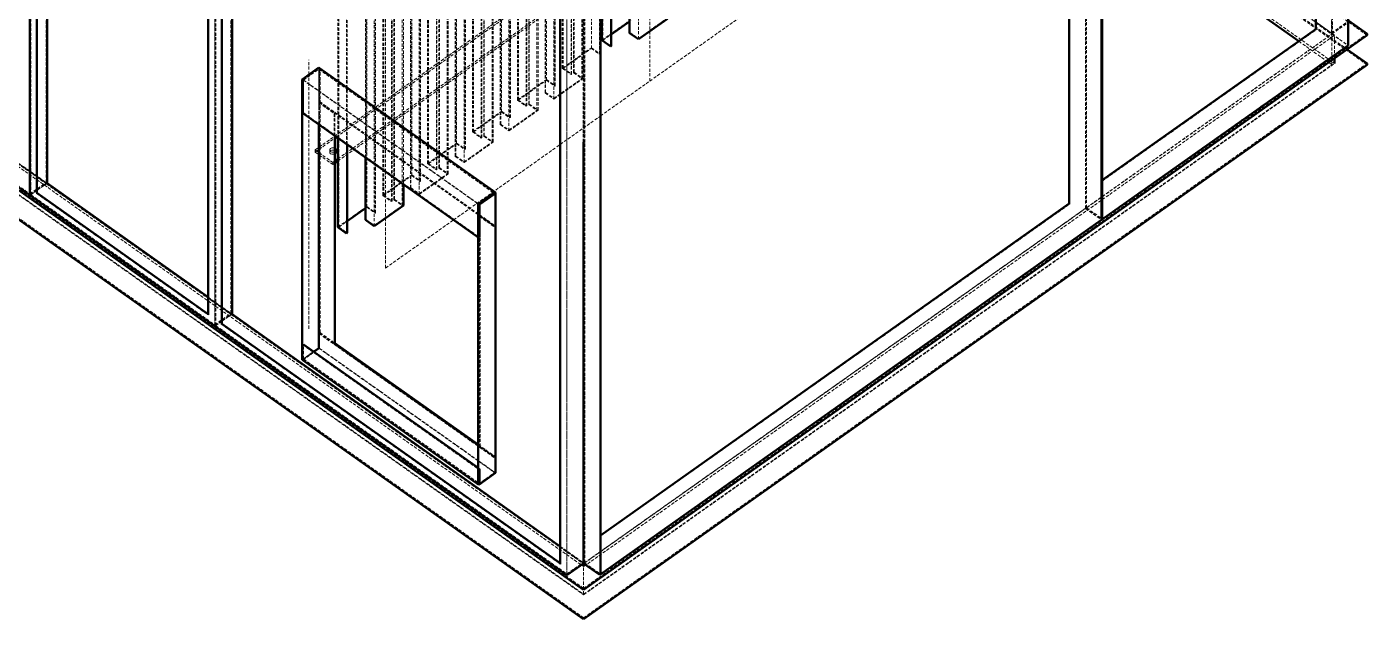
# Model space of a CAD drawing. Header units: millimetres. Extents: x 589 to 12190, y 300 to 8700.
# Drawn here: x 1816 to 3431, y 688 to 1402 of the extents above; entities that cross this region are included whole.
import ezdxf

# ---------------------------------------------------------------- set-up
doc = ezdxf.new("R2010")
doc.units = ezdxf.units.MM
doc.linetypes.add('Hidden', pattern=[15, 5, -3, 5, -2])
for name, color, linetype, lineweight in [('Default', 7, 'Continuous', 50), ('Edges', 7, 'Hidden', 15), ('HiddenEdges', 2, 'Hidden', 15), ('HiddenSilhouettes', 2, 'Hidden', 15), ('HiddenWires', 7, 'Hidden', 15), ('Silhouettes', 7, 'Continuous', 50), ('Wires', 7, 'Hidden', 15)]:
    doc.layers.add(name, color=color, linetype=linetype, lineweight=lineweight)

# ---------------------------------------------------------------- blocks, each defined once
blk = doc.blocks.new('Isometric')
at = {"layer": 'Edges'}
for points in [[(1863.7, -1528.8), (1863.7, 159.5)], [(1838.5, -1511), (1838.5, 141.7)], [(1813.3, -1503.6), (1813.3, 123.9)], [(-242.5, -1766.6), (-242.5, -97.8)], [(1467.7, -1808.8), (1467.7, -120.5)], [(1417.3, -1783.6), (1417.3, -156.1)], [(43.8, -1979.7), (43.8, -289.7)], [(54.4, -1976.6), (54.4, -307.8)], [(-1866.8, -630.7), (636.4, -2400.7)], [(-1840.6, -659.5), (636.4, -2411)], [(-1866.8, -678), (636.4, -2448)], [(609.5, -2379.7), (609.5, -689.7)], [(679.9, -1530.8), (679.9, -724.7)], [(724.4, -1519.3), (724.4, -713.2)], [(636.4, -1684.5), (636.4, -1378.2)], [(1469.4, -1746.8), (1813.3, -1503.6)], [(1812.5, -1503), (1813.3, -1503.6)], [(636.4, -2400.7), (1895, -1510.7)], [(1469.4, -1772), (1838.5, -1511)], [(1469.4, -1807.6), (1863.7, -1528.8)], [(636.4, -2448), (1895, -1558)], [(184.1, -1583.6), (185.3, -1584.4)], [(235.6, -2009), (235.6, -1673.7)], [(300.2, -1819.3), (300.2, -1719.4)], [(-241.7, -1761.9), (-225.4, -1750.4)], [(-242.5, -1766.6), (-241.7, -1766)], [(468.1, -1838.1), (468.1, -1784.4)], [(493.8, -1819.9), (493.8, -1767.3)], [(663.3, -2316.8), (1417.3, -1783.6)], [(1416.5, -1783), (1417.3, -1783.6)], [(663.3, -2342), (1442.5, -1791)], [(1442.5, -1791), (1467.7, -1808.8)], [(493.8, -2191.6), (493.8, -1821.1)], [(663.3, -2377.6), (1467.7, -1808.8)], [(468.1, -2234.4), (468.1, -1837.6)], [(54.4, -1976.6), (55.3, -1976)], [(54.4, -1976.6), (598.9, -2361.6)], [(211, -1991.6), (467, -2172.6)], [(493.8, -2215.1), (493.8, -2191.6)], [(469.2, -2232.5), (493.8, -2215.1)], [(636.4, -2360.7), (636.4, -2297)], [(636.4, -2402.8), (636.4, -2400.7)], [(636.4, -2450.2), (636.4, -2448)]]:
    blk.add_lwpolyline(points, dxfattribs=at)
for points in [[(1442.5, -1791, 0), (1442.5, -138.3, 0)], [(662.4, -2379.1, 0), (662.4, -689.1, 0)], [(1838.5, -1511, 0), (1863.7, -1528.8, 0)], [(185.3, -1584.4, 0), (212.1, -1565.4, 0)], [(636.4, -2411, 0), (1842.7, -1558, 0)], [(185.3, -1584.4, 0), (468.1, -1784.4, 0)], [(185.3, -2034.4, 0), (185.3, -1584.4, 0)], [(255.6, -1830.8, 0), (255.6, -1687.9, 0)], [(468.1, -1784.4, 0), (495, -1765.4, 0)], [(-242.5, -1766.6, 0), (33.2, -1961.6, 0)], [(467, -1783.6, 0), (468.1, -1784.4, 0)], [(493.8, -1821.1, 0), (495, -1820.3, 0)], [(55.3, -1971.9, 0), (71.6, -1960.4, 0)], [(185.3, -2009.8, 0), (468.1, -2209.8, 0)], [(211, -2015.1, 0), (467, -2196.1, 0)], [(468.1, -2209.8, 0), (469.2, -2209, 0)], [(636.4, -2411, 0), (636.4, -2402.8, 0)]]:
    blk.add_polyline3d(points, dxfattribs=at)
blk.add_polyline3d([(1838.5, -1511, 0)], close=True, dxfattribs=at)
at = {"layer": 'HiddenEdges'}
for points in [[(-634.3, 238.7), (1842.7, -1512.8)], [(-608.1, 257.2), (1895, -1512.8)], [(-608.1, 209.8), (1895, -1560.2)], [(-227.1, -1749.2), (-227.1, -60.9)], [(-253.1, -1767.6), (-253.1, -79.3)], [(1468.5, -1746.2), (1468.5, -108.3)], [(69.9, -1959.2), (69.9, -270.9)], [(34.1, -1961), (34.1, -292.2)], [(43.8, -1977.6), (43.8, -289.3)], [(-1838.5, -660.2), (636.4, -2410.2)], [(635.5, -2359.2), (635.5, -670.9)], [(662.4, -2316.2), (662.4, -678.3)], [(599.8, -2361), (599.8, -692.2)], [(609.5, -2377.6), (609.5, -689.3)], [(711.1, -1508.7), (711.1, -702.6)], [(648.8, -1534), (648.8, -727.9)], [(662.1, -1543.4), (662.1, -737.3)], [(616.2, -1575.8), (616.2, -769.7)], [(621.2, -1572.3), (621.2, -766.2)], [(576.6, -1585), (576.6, -778.9)], [(589.9, -1594.4), (589.9, -788.3)], [(549.1, -1623.3), (549.1, -817.2)], [(575.4, -1604.7), (575.4, -798.6)], [(504.5, -1636), (504.5, -829.9)], [(517.8, -1645.4), (517.8, -839.3)], [(544.1, -1626.8), (544.1, -820.7)], [(516.5, -1666.3), (516.5, -860.2)], [(432.4, -1687), (432.4, -880.9)], [(472, -1677.8), (472, -871.7)], [(476.9, -1674.3), (476.9, -868.2)], [(431.1, -1706.7), (431.1, -900.6)], [(445.7, -1696.4), (445.7, -890.3)], [(399.9, -1728.8), (399.9, -922.7)], [(404.8, -1725.3), (404.8, -919.2)], [(444.4, -1717.3), (444.4, -911.2)], [(360.3, -1738), (360.3, -931.9)], [(373.6, -1747.4), (373.6, -941.3)], [(359, -1757.7), (359, -951.6)], [(372.3, -1768.3), (372.3, -962.2)], [(288.1, -1789), (288.1, -982.9)], [(327.7, -1779.8), (327.7, -973.7)], [(332.7, -1776.3), (332.7, -970.2)], [(286.9, -1808.7), (286.9, -1002.6)], [(301.4, -1798.4), (301.4, -992.3)], [(255.6, -1687.9), (255.6, -1024.7)], [(300.2, -1719.4), (300.2, -1013.2)], [(-1032.4, -1180.7), (-226.3, -1750.7)], [(-1031.5, -1180.9), (-225.4, -1750.9)], [(1838.5, -1511.5), (1838.5, -1378.2)], [(1812.5, -1491.4), (1837.6, -1509.2)], [(212.1, -1619.1), (212.1, -1565.4)], [(636.4, -2410.2), (1838.5, -1560.2)], [(186.4, -1584.7), (469.2, -1784.7)], [(211, -1619.9), (212.1, -1619.1)], [(235.6, -1638.5), (236.7, -1637.7)], [(235.6, -1673.7), (235.6, -1638.5)], [(233.3, -1720.4), (233.3, -1716.9)], [(1469.4, -1746.8), (1469.4, -1746.8)], [(495.8, -2190.2), (495.8, -1765.9)], [(1444.2, -1789.8), (1469.4, -1772)], [(470.4, -2173.4), (470.4, -1802.9)], [(636.4, -2360.7), (1442.5, -1790.7)], [(70.7, -1961.5), (70.7, -1837.6)], [(70.7, -1960.7), (636.4, -2360.7)], [(211, -1991.6), (212.1, -1990.8)], [(212.1, -1990.8), (213, -1990.2)], [(211, -2014.6), (212.1, -2015.4)], [(467, -2172.6), (473.8, -2177.4)], [(469.2, -2174.2), (470.4, -2173.4)], [(493.8, -2214.6), (495, -2215.4)], [(663.3, -2316.8), (663.3, -2316.8)], [(636.4, -2361.5), (636.4, -2360.7)], [(636.4, -2402.8), (636.4, -2365.8)]]:
    blk.add_lwpolyline(points, dxfattribs=at)
blk.add_lwpolyline([(1838.5, -1510.7)], close=True, dxfattribs=at)
for points in [[(588.7, -1615.3, 0), (588.7, -809.2, 0)], [(503.2, -1655.7, 0), (503.2, -849.6, 0)], [(1273.6, -1110.9, 0), (1839.3, -1510.9, 0)], [(1812.5, -1492.3, 0), (1838.5, -1510.7, 0)], [(1838.5, -1510.7, 0), (1864.5, -1529.1, 0)], [(186.4, -1584.7, 0), (211, -1567.3, 0)], [(211, -2014.6, 0), (211, -1564.6, 0)], [(213, -1565.9, 0), (495.8, -1765.9, 0)], [(186.4, -1637.3, 0), (186.4, -1584.7, 0)], [(211, -1621.1, 0), (235.6, -1638.5, 0)], [(212.1, -1619.1, 0), (495, -1819.1, 0)], [(185.3, -1638.1, 0), (186.4, -1637.3, 0)], [(186.4, -1637.3, 0), (469.2, -1837.3, 0)], [(-253.1, -1769.7, 0), (-226.3, -1750.7, 0)], [(-251.4, -1768.8, 0), (-241.7, -1761.9, 0)], [(-226.3, -1750.7, 0), (70.7, -1960.7, 0)], [(-225.4, -1750.9, 0), (71.6, -1960.9, 0)], [(493.8, -2214.6, 0), (493.8, -1764.6, 0)], [(495, -1766.5, 0), (495.8, -1765.9, 0)], [(469.2, -1803.7, 0), (493.8, -1821.1, 0)], [(45.5, -1978.8, 0), (55.3, -1971.9, 0)], [(70.7, -1961.5, 0), (71.6, -1960.9, 0)], [(71.6, -1960.9, 0), (637.2, -2360.9, 0)], [(212.1, -1990.8, 0), (212.1, -1990.8, 0)], [(184.1, -2033.6, 0), (211, -2014.6, 0)], [(186.4, -2032.5, 0), (186.4, -2009, 0)], [(212.1, -2015.4, 0), (495, -2215.4, 0)], [(470.4, -2173.4, 0), (495, -2190.8, 0)], [(467, -2196.1, 0), (493.8, -2215.1, 0)], [(467, -2233.6, 0), (493.8, -2214.6, 0)], [(638.1, -2359.8, 0), (663.3, -2342, 0)], [(636.4, -2410.2, 0), (636.4, -2360.7, 0)]]:
    blk.add_polyline3d(points, dxfattribs=at)
at = {"layer": 'HiddenSilhouettes'}
for points in [[(-608.1, 212), (1863, -1535.4)], [(-634.3, 193.5), (1842.7, -1558)], [(-251.4, -1768.8), (-251.4, -80.5)], [(-226.3, -1751.5), (-226.3, -153.1)], [(70.7, -1960.7), (70.7, -270.7)], [(45.5, -1978.8), (45.5, -290.5)], [(637.2, -2360.9), (637.2, -670.9)], [(638.1, -2359.8), (638.1, -671.5)], [(667.4, -1520.8), (667.4, -714.7)], [(662.9, -1542.8), (662.9, -736.7)], [(602.1, -1565.8), (602.1, -759.7)], [(603.8, -1565.8), (603.8, -759.7)], [(617.1, -1575.2), (617.1, -769.1)], [(620.3, -1572.9), (620.3, -766.8)], [(590.8, -1593.8), (590.8, -787.7)], [(633.6, -1582.3), (633.6, -776.2)], [(635.3, -1582.3), (635.3, -776.2)], [(530, -1616.8), (530, -810.7)], [(531.7, -1616.8), (531.7, -810.7)], [(548.2, -1623.9), (548.2, -817.8)], [(574.5, -1605.3), (574.5, -799.2)], [(518.7, -1644.8), (518.7, -838.7)], [(545, -1626.2), (545, -820.1)], [(561.5, -1633.3), (561.5, -827.2)], [(563.2, -1633.3), (563.2, -827.2)], [(502.4, -1656.3), (502.4, -850.2)], [(457.9, -1667.8), (457.9, -861.7)], [(459.5, -1667.8), (459.5, -861.7)], [(472.8, -1677.2), (472.8, -871.1)], [(476.1, -1674.9), (476.1, -868.8)], [(489.4, -1684.3), (489.4, -878.2)], [(491.1, -1684.3), (491.1, -878.2)], [(430.3, -1707.3), (430.3, -901.2)], [(446.5, -1695.8), (446.5, -889.7)], [(385.7, -1718.8), (385.7, -912.7)], [(387.4, -1718.8), (387.4, -912.7)], [(400.7, -1728.2), (400.7, -922.1)], [(404, -1725.9), (404, -919.8)], [(374.4, -1746.8), (374.4, -940.7)], [(417.3, -1735.3), (417.3, -929.2)], [(419, -1735.3), (419, -929.2)], [(313.6, -1769.8), (313.6, -963.7)], [(315.3, -1769.8), (315.3, -963.7)], [(358.1, -1758.3), (358.1, -952.2)], [(328.6, -1779.2), (328.6, -973.1)], [(331.8, -1776.9), (331.8, -970.8)], [(345.1, -1786.3), (345.1, -980.2)], [(286, -1709.4), (286, -1003.2)], [(302.3, -1797.8), (302.3, -991.7)], [(241.5, -1677.9), (241.5, -1014.7)], [(243.2, -1820.8), (243.2, -1014.7)], [(256.5, -1688.5), (256.5, -1024.1)], [(-1032.4, -1181.5), (-226.3, -1751.5)], [(-1057.5, -1198.8), (-253.1, -1767.6)], [(205.1, -1696.9), (629.3, -1396.9)], [(239.2, -1676.3), (629.3, -1400.4)], [(241.5, -1711.2), (657.6, -1416.9)], [(665.7, -1520.8), (712.4, -1487.8)], [(1837.6, -1509.2), (1863.7, -1490.8)], [(636.4, -2360.7), (1838.5, -1510.7)], [(636.4, -2365.8), (1842.7, -1512.8)], [(667.4, -1520.8), (680.7, -1530.2)], [(710.3, -1509.3), (711.1, -1508.7)], [(1842.7, -1549.8), (1842.7, -1512.8)], [(-226.3, -1750.7), (-226.3, -1531.3)], [(603.8, -1565.8), (648.8, -1534)], [(648.8, -1534), (662.1, -1543.4)], [(212.1, -1566.5), (213, -1565.9)], [(212.1, -1566.5), (495, -1766.5)], [(213, -1990.2), (213, -1565.9)], [(602.1, -1565.8), (616.2, -1575.8)], [(603.8, -1565.8), (617.1, -1575.2)], [(531.7, -1616.8), (576.6, -1585)], [(576.6, -1583.8), (590.8, -1593.8)], [(576.6, -1585), (589.9, -1594.4)], [(588.7, -1614.1), (633.6, -1582.3)], [(588.7, -1615.3), (635.3, -1582.3)], [(616.2, -1575.8), (617.1, -1575.2)], [(620.3, -1572.9), (621.2, -1572.3)], [(620.3, -1572.9), (633.6, -1582.3)], [(575.4, -1604.7), (588.7, -1614.1)], [(211, -1656.3), (211, -1621.1)], [(459.5, -1667.8), (504.5, -1636)], [(504.5, -1636), (517.8, -1645.4)], [(530, -1616.8), (544.1, -1626.8)], [(531.7, -1616.8), (545, -1626.2)], [(548.2, -1623.9), (561.5, -1633.3)], [(549.1, -1623.3), (563.2, -1633.3)], [(236.7, -1674.5), (236.7, -1637.7)], [(502.4, -1656.3), (503.2, -1655.7)], [(502.4, -1656.3), (516.5, -1666.3)], [(503.2, -1655.7), (516.5, -1665.1)], [(517.8, -1645.4), (518.7, -1644.8)], [(205.1, -1700.4), (236.7, -1678)], [(457.9, -1667.8), (472, -1677.8)], [(459.5, -1667.8), (472.8, -1677.2)], [(472, -1677.8), (472.8, -1677.2)], [(476.1, -1674.9), (476.9, -1674.3)], [(476.1, -1674.9), (489.4, -1684.3)], [(476.9, -1674.3), (491.1, -1684.3)], [(205.1, -1700.4), (205.1, -1696.9)], [(205.1, -1696.9), (233.3, -1716.9)], [(205.1, -1700.4), (233.3, -1720.4)], [(236.7, -1699.5), (234.6, -1700.3), (232.1, -1700.3), (229.8, -1699.4), (228.5, -1697.8), (228.5, -1696), (229.8, -1694.4), (232.1, -1693.5), (234.6, -1693.5), (236.7, -1694.3)], [(228.5, -1699.5), (229.8, -1697.9), (232.1, -1697), (234.6, -1697), (236.7, -1697.9)], [(228.5, -1701.4), (228.5, -1697.8)], [(237.5, -1698.7), (238.2, -1699.5)], [(385.7, -1718.8), (432.4, -1685.8)], [(432.4, -1685.8), (446.5, -1695.8)], [(432.4, -1687), (445.7, -1696.4)], [(444.4, -1716.1), (489.4, -1684.3)], [(444.4, -1717.3), (491.1, -1684.3)], [(228.5, -1701.4), (229.8, -1702.9), (232.1, -1703.9), (234.6, -1703.9), (236.7, -1703)], [(385.7, -1718.8), (399.9, -1728.8)], [(387.4, -1718.8), (400.7, -1728.2)], [(431.1, -1706.7), (444.4, -1716.1)], [(315.3, -1769.8), (360.3, -1738)], [(360.3, -1738), (373.6, -1747.4)], [(372.3, -1767.1), (417.3, -1735.3)], [(372.3, -1768.3), (419, -1735.3)], [(404, -1725.9), (404.8, -1725.3)], [(404, -1725.9), (417.3, -1735.3)], [(404.8, -1725.3), (419, -1735.3)], [(-253.1, -1767.6), (-227.1, -1749.2)], [(-226.3, -1751.5), (-225.4, -1750.9)], [(358.1, -1758.3), (359, -1757.7)], [(358.1, -1758.3), (372.3, -1768.3)], [(359, -1757.7), (372.3, -1767.1)], [(1468.5, -1746.2), (1469.4, -1746.8)], [(-253.1, -1767.6), (-253.1, -1767.6)], [(300.2, -1818.1), (345.1, -1786.3)], [(313.6, -1769.8), (327.7, -1779.8)], [(315.3, -1769.8), (328.6, -1779.2)], [(327.7, -1779.8), (328.6, -1779.2)], [(331.8, -1776.9), (332.7, -1776.3)], [(331.8, -1776.9), (345.1, -1786.3)], [(332.7, -1776.3), (346.8, -1786.3)], [(241.5, -1820.8), (288.1, -1787.8)], [(288.1, -1787.8), (302.3, -1797.8)], [(288.1, -1789), (301.4, -1798.4)], [(301.4, -1798.4), (302.3, -1797.8)], [(469.2, -2174.2), (469.2, -1803.7)], [(1442.5, -1790.7), (1467.7, -1808.5)], [(1444.2, -1789.8), (1469.4, -1807.6)], [(243.2, -1820.8), (256.5, -1830.2)], [(286.9, -1808.7), (300.2, -1818.1)], [(71.6, -1960.9), (71.6, -1837.6)], [(43.8, -1977.6), (69.9, -1959.2)], [(33.2, -1960.4), (34.1, -1961)], [(45.5, -1978.8), (609.5, -2377.6)], [(70.7, -1961.5), (636.4, -2361.5)], [(212.1, -1990.8), (236.7, -2008.2)], [(213, -1990.2), (236.7, -2007)], [(185.3, -2034.4), (212.1, -2015.4)], [(186.4, -2032.5), (203, -2020.7)], [(467, -2169.8), (495.8, -2190.2)], [(467, -2171), (495, -2190.8)], [(495, -2190.8), (495.8, -2190.2)], [(467, -2207.4), (469.2, -2209)], [(662.4, -2316.2), (663.3, -2316.8)], [(663.3, -2316.8), (663.3, -2316.8)], [(598.9, -2333.3), (635.5, -2359.2)], [(598.9, -2360.4), (599.8, -2361)], [(598.9, -2361.6), (599.8, -2361)], [(609.5, -2377.6), (635.5, -2359.2)], [(636.4, -2361.5), (637.2, -2360.9)]]:
    blk.add_lwpolyline(points, dxfattribs=at)
blk.add_lwpolyline([(609.5, -2377.6)], close=True, dxfattribs=at)
for points in [[(1837.6, -1509.2, 0), (1837.6, 179.1, 0)], [(1839.3, -1510.9, 0), (1839.3, 178.7, 0)], [(1444.2, -1789.8, 0), (1444.2, -101.5, 0)], [(-1840.6, -614.3, 0), (636.4, -2365.8, 0)], [(-1838.5, -610.7, 0), (636.4, -2360.7, 0)], [(346.8, -1752.4, 0), (346.8, -980.2, 0)], [(241.5, -1714.7, 0), (657.6, -1420.4, 0)], [(724.4, -1518.1, 0), (769.4, -1486.3, 0)], [(1812.5, -1493.1, 0), (1838.5, -1511.5, 0)], [(1838.5, -1510.7, 0), (1864.5, -1492.3, 0)], [(667.4, -1520.8, 0), (680.7, -1511.4, 0)], [(711.1, -1508.7, 0), (724.4, -1518.1, 0)], [(1785.1, -1522.4, 0), (1838.5, -1560.2, 0)], [(1838.5, -1560.2, 0), (1838.5, -1510.7, 0)], [(1838.5, -1511.5, 0), (1839.3, -1510.9, 0)], [(-225.4, -1750.9, 0), (-225.4, -1531.3, 0)], [(602.1, -1565.8, 0), (648.8, -1532.8, 0)], [(648.8, -1532.8, 0), (662.9, -1542.8, 0)], [(662.1, -1543.4, 0), (662.9, -1542.8, 0)], [(211, -1619.9, 0), (211, -1567.3, 0)], [(211, -1567.3, 0), (493.8, -1767.3, 0)], [(212.1, -2015.4, 0), (212.1, -1565.4, 0)], [(530, -1616.8, 0), (576.6, -1583.8, 0)], [(621.2, -1572.3, 0), (635.3, -1582.3, 0)], [(574.5, -1605.3, 0), (575.4, -1604.7, 0)], [(574.5, -1605.3, 0), (588.7, -1615.3, 0)], [(589.9, -1594.4, 0), (590.8, -1593.8, 0)], [(211, -1619.9, 0), (493.8, -1819.9, 0)], [(211, -1621.1, 0), (212.1, -1620.3, 0)], [(212.1, -1620.3, 0), (236.7, -1637.7, 0)], [(457.9, -1667.8, 0), (504.5, -1634.8, 0)], [(504.5, -1634.8, 0), (518.7, -1644.8, 0)], [(516.5, -1665.1, 0), (561.5, -1633.3, 0)], [(516.5, -1666.3, 0), (563.2, -1633.3, 0)], [(544.1, -1626.8, 0), (545, -1626.2, 0)], [(548.2, -1623.9, 0), (549.1, -1623.3, 0)], [(387.4, -1718.8, 0), (432.4, -1687, 0)], [(445.7, -1696.4, 0), (446.5, -1695.8, 0)], [(233.3, -1716.9, 0), (236.7, -1714.5, 0)], [(233.3, -1720.4, 0), (236.7, -1718, 0)], [(430.3, -1707.3, 0), (431.1, -1706.7, 0)], [(430.3, -1707.3, 0), (444.4, -1717.3, 0)], [(-263.8, -1723.3, 0), (-227.1, -1749.2, 0)], [(313.6, -1769.8, 0), (360.3, -1736.8, 0)], [(360.3, -1736.8, 0), (374.4, -1746.8, 0)], [(399.9, -1728.8, 0), (400.7, -1728.2, 0)], [(-226.3, -1751.5, 0), (70.7, -1961.5, 0)], [(373.6, -1747.4, 0), (374.4, -1746.8, 0)], [(1468.5, -1746.2, 0), (1469.4, -1745.6, 0)], [(1469.4, -1746.8, 0), (1469.4, -1746.8, 0)], [(-251.4, -1768.8, 0), (43.8, -1977.6, 0)], [(286, -1790.5, 0), (288.1, -1789, 0)], [(469.2, -1803.7, 0), (470.4, -1802.9, 0)], [(470.4, -1802.9, 0), (495, -1820.3, 0)], [(243.2, -1820.8, 0), (256.5, -1811.4, 0)], [(286, -1809.3, 0), (286.9, -1808.7, 0)], [(33.2, -1933.3, 0), (69.9, -1959.2, 0)], [(33.2, -1961.6, 0), (34.1, -1961, 0)], [(43.8, -1979.7, 0), (70.7, -1960.7, 0)], [(186.4, -2032.5, 0), (469.2, -2232.5, 0)], [(469.2, -2174.2, 0), (493.8, -2191.6, 0)], [(662.4, -2316.2, 0), (663.3, -2315.6, 0)], [(662.4, -2316.2, 0), (662.4, -2316.2, 0)], [(638.1, -2359.8, 0), (663.3, -2377.6, 0)]]:
    blk.add_polyline3d(points, dxfattribs=at)
blk.add_polyline3d([(1468.5, -1746.2, 0)], close=True, dxfattribs=at)
at = {"layer": 'HiddenWires'}
for points in [[(195.1, -1983.9), (195.1, -1575.9)], [(427.4, -1809.3), (663.3, -1642.5)]]:
    blk.add_lwpolyline(points, dxfattribs=at)
blk.add_polyline3d([(318.2, -1732.1, 0), (318.2, -1080.4, 0)], dxfattribs=at)
at = {"layer": 'Silhouettes'}
for points in [[(1864.5, -1529.1), (1864.5, 160.9)], [(-253.1, -1769.7), (-253.1, -79.7)], [(-225.4, -1750.4), (-225.4, -109.9)], [(1468.5, -1809.1), (1468.5, -119.1)], [(1469.4, -1807.6), (1469.4, -119.3)], [(1416.5, -1783), (1416.5, -156.7)], [(33.2, -1961.6), (33.2, -292.8)], [(55.3, -1976), (55.3, -308.4)], [(71.6, -1960.4), (71.6, -319.9)], [(-1866.8, -632.8), (636.4, -2402.8)], [(-1866.8, -680.2), (636.4, -2450.2)], [(598.9, -2361.6), (598.9, -692.8)], [(663.3, -2377.6), (663.3, -689.3)], [(710.3, -1509.3), (710.3, -703.2)], [(665.7, -1520.8), (665.7, -714.7)], [(680.7, -1530.2), (680.7, -724.1)], [(-1059.2, -1199.7), (-253.1, -1769.7)], [(1469.4, -1299.2), (1785.1, -1522.4)], [(724.4, -1519.3), (771.1, -1486.3)], [(1469.4, -1745.6), (1812.5, -1503)], [(1865.3, -1489.7), (1895, -1510.7)], [(636.4, -2402.8), (1895, -1512.8)], [(710.3, -1509.3), (724.4, -1519.3)], [(1895, -1512.8), (1895, -1510.7)], [(679.9, -1530.8), (680.7, -1530.2)], [(1468.5, -1809.1), (1864.5, -1529.1)], [(1842.7, -1558), (1842.7, -1549.8)], [(211, -1564.6), (212.1, -1565.4)], [(636.4, -2450.2), (1895, -1560.2)], [(1895, -1560.2), (1895, -1558)], [(184.1, -2033.6), (184.1, -1583.6)], [(185.3, -1638.1), (185.3, -1584.4)], [(211, -1991.6), (211, -1656.3)], [(236.7, -2008.2), (236.7, -1674.5)], [(236.7, -1678), (239.2, -1676.3)], [(236.7, -1694.3), (236.9, -1694.4), (238.2, -1696), (238.2, -1697.8), (236.9, -1699.4), (236.7, -1699.5)], [(236.7, -1697.9), (236.9, -1697.9), (237.5, -1698.7)], [(236.7, -1703), (236.9, -1702.9), (238.2, -1701.4), (238.2, -1699.5)], [(238.2, -1699.5), (238.2, -1696)], [(636.4, -2360.7), (636.4, -1684.5)], [(236.7, -1714.5), (241.5, -1711.2)], [(286, -1809.3), (286, -1709.4)], [(-225.4, -1750.4), (33.2, -1933.3)], [(495, -1819.1), (495, -1765.4)], [(-241.7, -1766), (33.2, -1960.4)], [(300.2, -1819.3), (346.8, -1786.3)], [(469.2, -1784.7), (493.8, -1767.3)], [(469.2, -1837.3), (469.2, -1784.7)], [(663.3, -2315.6), (1416.5, -1783)], [(241.5, -1820.8), (255.6, -1830.8)], [(286, -1809.3), (300.2, -1819.3)], [(662.4, -2379.1), (1468.5, -1809.1)], [(255.6, -1830.8), (256.5, -1830.2)], [(55.3, -1976), (598.9, -2360.4)], [(71.6, -1960.4), (598.9, -2333.3)], [(211, -2015.1), (211, -1991.6)], [(236.7, -2007), (467, -2169.8)], [(495, -2190.8), (495, -2143.9)], [(493.8, -2191.6), (495, -2190.8)], [(609.5, -2379.7), (636.4, -2360.7)]]:
    blk.add_lwpolyline(points, dxfattribs=at)
for points in [[(495, -1766.5)], [(495, -1820.3)]]:
    blk.add_lwpolyline(points, close=True, dxfattribs=at)
for points in [[(1812.5, -1503, 0), (1812.5, 123.3, 0)], [(-241.7, -1766, 0), (-241.7, -98.4, 0)], [(680.7, -1511.4, 0), (710.3, -1490.5, 0)], [(665.7, -1520.8, 0), (679.9, -1530.8, 0)], [(1863, -1535.4, 0), (1895, -1558, 0)], [(184.1, -1583.6, 0), (211, -1564.6, 0)], [(212.1, -1565.4, 0), (495, -1765.4, 0)], [(185.3, -1638.1, 0), (468.1, -1838.1, 0)], [(241.5, -1820.8, 0), (241.5, -1677.9, 0)], [(256.5, -1830.2, 0), (256.5, -1688.5, 0)], [(236.7, -1718, 0), (241.5, -1714.7, 0)], [(346.8, -1786.3, 0), (346.8, -1752.4, 0)], [(467, -1783.6, 0), (493.8, -1764.6, 0)], [(493.8, -1764.6, 0), (495, -1765.4, 0)], [(495, -2215.4, 0), (495, -1765.4, 0)], [(-253.1, -1769.7, 0), (43.8, -1979.7, 0)], [(467, -2233.6, 0), (467, -1783.6, 0)], [(256.5, -1811.4, 0), (286, -1790.5, 0)], [(1467.7, -1808.5, 0), (1468.5, -1809.1, 0)], [(493.8, -1819.9, 0), (495, -1819.1, 0)], [(468.1, -1838.1, 0), (469.2, -1837.3, 0)], [(43.8, -1979.7, 0), (609.5, -2379.7, 0)], [(185.3, -2009.8, 0), (186.4, -2009, 0)], [(186.4, -2009, 0), (467, -2207.4, 0)], [(203, -2020.7, 0), (211, -2015.1, 0)], [(235.6, -2009, 0), (236.7, -2008.2, 0)], [(236.7, -2008.2, 0), (467, -2171, 0)], [(184.1, -2033.6, 0), (185.3, -2034.4, 0)], [(185.3, -2034.4, 0), (468.1, -2234.4, 0)], [(468.1, -2234.4, 0), (495, -2215.4, 0)], [(469.2, -2232.5, 0), (469.2, -2209, 0)], [(467, -2233.6, 0), (468.1, -2234.4, 0)], [(636.4, -2360.7, 0), (662.4, -2379.1, 0)]]:
    blk.add_polyline3d(points, dxfattribs=at)
blk.add_polyline3d([(636.4, -2360.7, 0)], close=True, dxfattribs=at)
at = {"layer": 'Wires'}
for points in [[(742.5, -1586.5), (742.5, -780.4)], [(742.5, -1586.5), (1166.7, -1286.5)], [(195.1, -1575.9), (195.1, -1552.5)], [(663.3, -1642.5), (742.5, -1586.5)], [(318.2, -1886.5), (318.2, -1732.1)]]:
    blk.add_lwpolyline(points, dxfattribs=at)
blk.add_polyline3d([(318.2, -1886.5, 0), (427.4, -1809.3, 0)], dxfattribs=at)

msp = doc.modelspace()

# ---------------------------------------------------------------- block references
at = {"layer": 'Default', "xscale": 0.75, "yscale": 0.75, "zscale": 0.75}
msp.add_blockref('Isometric', (2010, 2526), dxfattribs=at)

doc.saveas('drawing.dxf')
